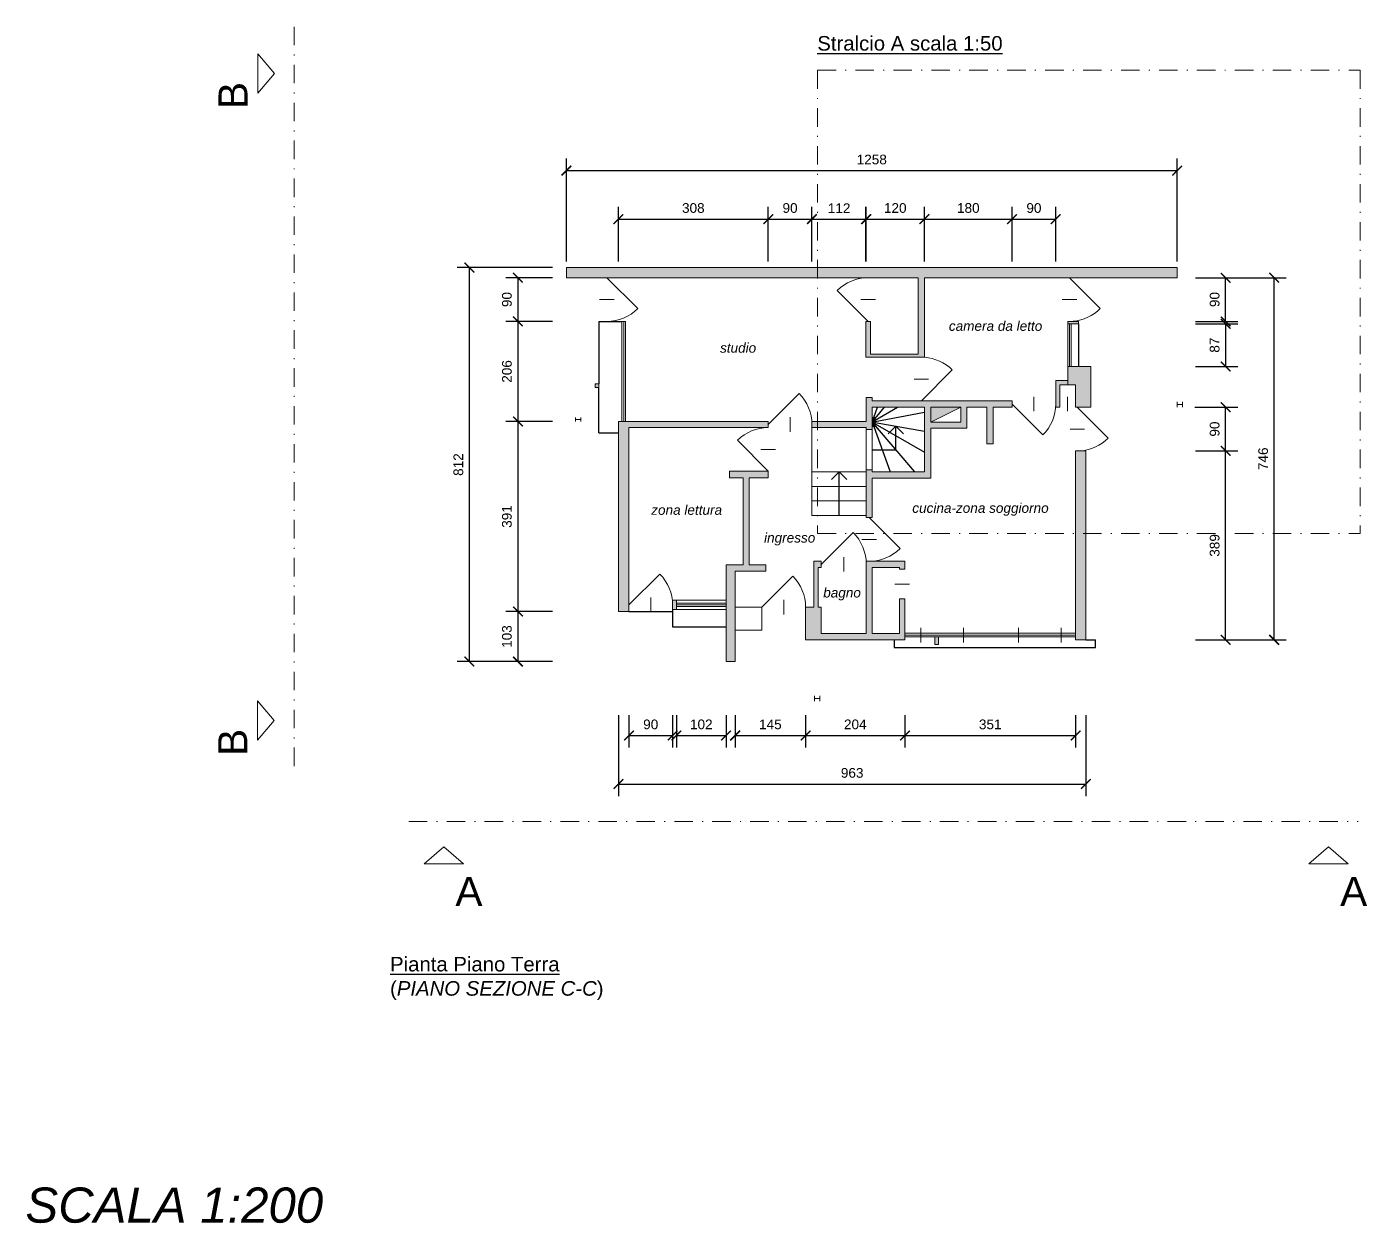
# Model space of a CAD drawing. Header units: centimetres. Extents: x 543 to 6804, y 293 to 1469.
# Drawn here: x 1053.4 to 1191.5, y 895.6 to 1018.9 of the extents above; entities that cross this region are included whole.
import ezdxf

# ---------------------------------------------------------------- set-up
doc = ezdxf.new("R2010")
doc.units = ezdxf.units.CM
doc.linetypes.add('TRATTOPUNTO2', pattern=[12.7, 6.35, -3.175, 0, -3.175])
for name, color, linetype, lineweight in [('finestre', 131, 'Continuous', 20), ('linee a metà', 100, 'Continuous', 20), ('linee di sezione', 7, 'Continuous', 20), ('linee spesse', 254, 'Continuous', 20), ('linee tratto punto', 40, 'TRATTOPUNTO2', 20), ('porte', 230, 'Continuous', 20)]:
    doc.layers.add(name, color=color, linetype=linetype, lineweight=lineweight)
for name, color, linetype in [('linee dietro', 51, 'Continuous'), ('quote', 163, 'Continuous'), ('testo', 104, 'Continuous')]:
    doc.layers.add(name, color=color, linetype=linetype)
doc.styles.add('A3_b2', font='ariali.ttf', dxfattribs={"height": 5})
doc.styles.add('Annotativa', font='arial.ttf')
doc.styles.add('Annotative', font='arial.ttf')
doc.dimstyles.new('Annotativa', dxfattribs={"dimscale": 0, "dimtxt": 1, "dimasz": 1, "dimexe": 1.25, "dimexo": 0.625, "dimtad": 1, "dimtxsty": 'Annotativa', "dimblk": 'ARCHTICK', "dimcen": 1, "dimadec": 0, "dimazin": 0, "dimtfac": 1, "dimtmove": 0, "dimatfit": 3, "dimfxl": 1, "dimarcsym": 0})

# ---------------------------------------------------------------- blocks, each defined once
blk = doc.blocks.new('_ArchTick')
at = {"color": 0, "linetype": 'ByBlock', "const_width": 0.15}
blk.add_lwpolyline([(-0.5, -0.5), (0.5, 0.5)], dxfattribs=at)
blk = doc.blocks.new('*D12')
at = {"layer": 'Defpoints', "color": 0, "transparency": 16777216}
for p in [(1171.94, 1004.06), (1109, 994.06), (1171.94, 994.06)]:
    blk.add_point(p, dxfattribs=at)
at = {"layer": 'quote', "color": 0, "lineweight": -2, "transparency": 16777216}
for p, q in [((1109, 994.68), (1109, 1005.31)), ((1171.94, 994.68), (1171.94, 1005.31)), ((1109, 1004.06), (1171.94, 1004.06))]:
    blk.add_line(p, q, dxfattribs=at)
at = {"layer": 'quote', "color": 0, "lineweight": -2, "transparency": 16777216, "rotation": 180}
blk.add_blockref('_ArchTick', (1109, 1004.06), dxfattribs=at)
at = {"layer": 'quote', "color": 0, "lineweight": -2, "transparency": 16777216}
blk.add_blockref('_ArchTick', (1171.94, 1004.06), dxfattribs=at)
at = {"layer": 'quote', "color": 0, "transparency": 16777216, "insert": (1140.47, 1005.2), "char_height": 1, "width": 3.6712, "attachment_point": 5, "style": 'Annotativa'}
blk.add_mtext('1258', dxfattribs=at)
blk = doc.blocks.new('*D13')
at = {"layer": 'Defpoints', "color": 0, "transparency": 16777216}
for p in [(1145.9, 999.06), (1139.87, 994.06), (1145.9, 994.06)]:
    blk.add_point(p, dxfattribs=at)
at = {"layer": 'quote', "color": 0, "lineweight": -2, "transparency": 16777216}
for p, q in [((1139.87, 994.68), (1139.87, 1000.31)), ((1145.9, 994.68), (1145.9, 1000.31)), ((1139.87, 999.06), (1145.9, 999.06))]:
    blk.add_line(p, q, dxfattribs=at)
at = {"layer": 'quote', "color": 0, "lineweight": -2, "transparency": 16777216, "rotation": 180}
blk.add_blockref('_ArchTick', (1139.87, 999.06), dxfattribs=at)
at = {"layer": 'quote', "color": 0, "lineweight": -2, "transparency": 16777216}
blk.add_blockref('_ArchTick', (1145.9, 999.06), dxfattribs=at)
at = {"layer": 'quote', "color": 0, "transparency": 16777216, "insert": (1142.89, 1000.2), "char_height": 1, "attachment_point": 5, "style": 'Annotativa'}
blk.add_mtext('120', dxfattribs=at)
blk = doc.blocks.new('*D14')
at = {"layer": 'Defpoints', "color": 0, "transparency": 16777216}
for p in [(1129.8, 999.06), (1114.36, 994.06), (1129.8, 994.06)]:
    blk.add_point(p, dxfattribs=at)
at = {"layer": 'quote', "color": 0, "lineweight": -2, "transparency": 16777216}
for p, q in [((1114.36, 994.68), (1114.36, 1000.31)), ((1129.8, 994.68), (1129.8, 1000.31)), ((1114.36, 999.06), (1129.8, 999.06))]:
    blk.add_line(p, q, dxfattribs=at)
at = {"layer": 'quote', "color": 0, "lineweight": -2, "transparency": 16777216, "rotation": 180}
blk.add_blockref('_ArchTick', (1114.36, 999.06), dxfattribs=at)
at = {"layer": 'quote', "color": 0, "lineweight": -2, "transparency": 16777216}
blk.add_blockref('_ArchTick', (1129.8, 999.06), dxfattribs=at)
at = {"layer": 'quote', "color": 0, "transparency": 16777216, "insert": (1122.08, 1000.2), "char_height": 1, "attachment_point": 5, "style": 'Annotativa'}
blk.add_mtext('308', dxfattribs=at)
blk = doc.blocks.new('*D15')
at = {"layer": 'Defpoints', "color": 0, "transparency": 16777216}
for p in [(1134.3, 999.06), (1129.8, 994.06), (1134.3, 994.06)]:
    blk.add_point(p, dxfattribs=at)
at = {"layer": 'quote', "color": 0, "lineweight": -2, "transparency": 16777216}
for p, q in [((1129.8, 994.68), (1129.8, 1000.31)), ((1134.3, 994.68), (1134.3, 1000.31)), ((1129.8, 999.06), (1134.3, 999.06))]:
    blk.add_line(p, q, dxfattribs=at)
at = {"layer": 'quote', "color": 0, "lineweight": -2, "transparency": 16777216, "rotation": 180}
blk.add_blockref('_ArchTick', (1129.8, 999.06), dxfattribs=at)
at = {"layer": 'quote', "color": 0, "lineweight": -2, "transparency": 16777216}
blk.add_blockref('_ArchTick', (1134.3, 999.06), dxfattribs=at)
at = {"layer": 'quote', "color": 0, "transparency": 16777216, "insert": (1132.05, 1000.2), "char_height": 1, "attachment_point": 5, "style": 'Annotativa'}
blk.add_mtext('90', dxfattribs=at)
blk = doc.blocks.new('*D17')
at = {"layer": 'Defpoints', "color": 0, "transparency": 16777216}
for p in [(1159.43, 999.06), (1154.93, 994.06), (1159.43, 994.06)]:
    blk.add_point(p, dxfattribs=at)
at = {"layer": 'quote', "color": 0, "lineweight": -2, "transparency": 16777216}
for p, q in [((1154.93, 994.68), (1154.93, 1000.31)), ((1159.43, 994.68), (1159.43, 1000.31)), ((1154.93, 999.06), (1159.43, 999.06))]:
    blk.add_line(p, q, dxfattribs=at)
at = {"layer": 'quote', "color": 0, "lineweight": -2, "transparency": 16777216, "rotation": 180}
blk.add_blockref('_ArchTick', (1154.93, 999.06), dxfattribs=at)
at = {"layer": 'quote', "color": 0, "lineweight": -2, "transparency": 16777216}
blk.add_blockref('_ArchTick', (1159.43, 999.06), dxfattribs=at)
at = {"layer": 'quote', "color": 0, "transparency": 16777216, "insert": (1157.18, 1000.2), "char_height": 1, "attachment_point": 5, "style": 'Annotativa'}
blk.add_mtext('90', dxfattribs=at)
blk = doc.blocks.new('*D18')
at = {"layer": 'Defpoints', "color": 0, "transparency": 16777216}
for p in [(1173.22, 993.02), (1181.94, 993.02), (1173.22, 955.7)]:
    blk.add_point(p, dxfattribs=at)
at = {"layer": 'quote', "color": 0, "lineweight": -2, "transparency": 16777216}
for p, q in [((1173.85, 993.02), (1183.19, 993.02)), ((1181.94, 955.7), (1181.94, 993.02)), ((1173.85, 955.7), (1183.19, 955.7))]:
    blk.add_line(p, q, dxfattribs=at)
for p, rotation in [((1181.94, 993.02), 90), ((1181.94, 955.7), 270)]:
    blk.add_blockref('_ArchTick', p, dxfattribs=dict(at, rotation=rotation))
at = {"layer": 'quote', "color": 0, "transparency": 16777216, "insert": (1180.81, 974.36), "char_height": 1, "attachment_point": 5, "rotation": 90, "style": 'Annotativa'}
blk.add_mtext('746', dxfattribs=at)
blk = doc.blocks.new('*D19')
at = {"layer": 'Defpoints', "color": 0, "transparency": 16777216}
for p in [(1173.12, 979.67), (1176.94, 979.67), (1173.22, 975.17)]:
    blk.add_point(p, dxfattribs=at)
at = {"layer": 'quote', "color": 0, "lineweight": -2, "transparency": 16777216}
for p, q in [((1173.75, 979.67), (1178.19, 979.67)), ((1176.94, 975.17), (1176.94, 979.67)), ((1173.85, 975.17), (1178.19, 975.17))]:
    blk.add_line(p, q, dxfattribs=at)
for p, rotation in [((1176.94, 979.67), 90), ((1176.94, 975.17), 270)]:
    blk.add_blockref('_ArchTick', p, dxfattribs=dict(at, rotation=rotation))
at = {"layer": 'quote', "color": 0, "transparency": 16777216, "insert": (1175.81, 977.42), "char_height": 1, "attachment_point": 5, "rotation": 90, "style": 'Annotativa'}
blk.add_mtext('90', dxfattribs=at)
blk = doc.blocks.new('*D20')
at = {"layer": 'Defpoints', "color": 0, "transparency": 16777216}
for p in [(1173.22, 993.02), (1176.94, 993.02), (1173.22, 988.52)]:
    blk.add_point(p, dxfattribs=at)
at = {"layer": 'quote', "color": 0, "lineweight": -2, "transparency": 16777216}
for p, q in [((1173.85, 993.02), (1178.19, 993.02)), ((1176.94, 988.52), (1176.94, 993.02)), ((1173.85, 988.52), (1178.19, 988.52))]:
    blk.add_line(p, q, dxfattribs=at)
for p, rotation in [((1176.94, 993.02), 90), ((1176.94, 988.52), 270)]:
    blk.add_blockref('_ArchTick', p, dxfattribs=dict(at, rotation=rotation))
at = {"layer": 'quote', "color": 0, "transparency": 16777216, "insert": (1175.81, 990.77), "char_height": 1, "attachment_point": 5, "rotation": 90, "style": 'Annotativa'}
blk.add_mtext('90', dxfattribs=at)
blk = doc.blocks.new('*D21')
at = {"layer": 'Defpoints', "color": 0, "transparency": 16777216}
for p in [(1173.22, 988.26), (1173.22, 983.88), (1176.94, 983.88)]:
    blk.add_point(p, dxfattribs=at)
at = {"layer": 'quote', "color": 0, "lineweight": -2, "transparency": 16777216}
for p, q in [((1173.85, 988.26), (1178.19, 988.26)), ((1176.94, 988.26), (1176.94, 983.88)), ((1173.85, 983.88), (1178.19, 983.88))]:
    blk.add_line(p, q, dxfattribs=at)
for p, rotation in [((1176.94, 988.26), 90), ((1176.94, 983.88), 270)]:
    blk.add_blockref('_ArchTick', p, dxfattribs=dict(at, rotation=rotation))
at = {"layer": 'quote', "color": 0, "transparency": 16777216, "insert": (1175.81, 986.07), "char_height": 1, "attachment_point": 5, "rotation": 90, "style": 'Annotativa'}
blk.add_mtext('87', dxfattribs=at)
blk = doc.blocks.new('*D22')
at = {"layer": 'Defpoints', "color": 0, "transparency": 16777216}
for p in [(1154.93, 999.06), (1145.9, 994.06), (1154.93, 994.06)]:
    blk.add_point(p, dxfattribs=at)
at = {"layer": 'quote', "color": 0, "lineweight": -2, "transparency": 16777216}
for p, q in [((1145.9, 994.68), (1145.9, 1000.31)), ((1154.93, 994.68), (1154.93, 1000.31)), ((1145.9, 999.06), (1154.93, 999.06))]:
    blk.add_line(p, q, dxfattribs=at)
at = {"layer": 'quote', "color": 0, "lineweight": -2, "transparency": 16777216, "rotation": 180}
blk.add_blockref('_ArchTick', (1145.9, 999.06), dxfattribs=at)
at = {"layer": 'quote', "color": 0, "lineweight": -2, "transparency": 16777216}
blk.add_blockref('_ArchTick', (1154.93, 999.06), dxfattribs=at)
at = {"layer": 'quote', "color": 0, "transparency": 16777216, "insert": (1150.42, 1000.2), "char_height": 1, "attachment_point": 5, "style": 'Annotativa'}
blk.add_mtext('180', dxfattribs=at)
blk = doc.blocks.new('*D23')
at = {"layer": 'Defpoints', "color": 0, "transparency": 16777216}
for p in [(1115.44, 948.55), (1119.94, 948.55), (1119.94, 945.84)]:
    blk.add_point(p, dxfattribs=at)
at = {"layer": 'quote', "color": 0, "lineweight": -2, "transparency": 16777216}
for p, q in [((1115.44, 947.92), (1115.44, 944.59)), ((1119.94, 947.92), (1119.94, 944.59)), ((1115.44, 945.84), (1119.94, 945.84))]:
    blk.add_line(p, q, dxfattribs=at)
at = {"layer": 'quote', "color": 0, "lineweight": -2, "transparency": 16777216, "rotation": 180}
blk.add_blockref('_ArchTick', (1115.44, 945.84), dxfattribs=at)
at = {"layer": 'quote', "color": 0, "lineweight": -2, "transparency": 16777216}
blk.add_blockref('_ArchTick', (1119.94, 945.84), dxfattribs=at)
at = {"layer": 'quote', "color": 0, "transparency": 16777216, "insert": (1117.69, 946.98), "char_height": 1, "attachment_point": 5, "style": 'Annotativa'}
blk.add_mtext('90', dxfattribs=at)
blk = doc.blocks.new('*D24')
at = {"layer": 'Defpoints', "color": 0, "transparency": 16777216}
for p in [(1120.34, 948.55), (1125.45, 948.55), (1125.45, 945.84)]:
    blk.add_point(p, dxfattribs=at)
at = {"layer": 'quote', "color": 0, "lineweight": -2, "transparency": 16777216}
for p, q in [((1120.34, 947.92), (1120.34, 944.59)), ((1125.45, 947.92), (1125.45, 944.59)), ((1120.34, 945.84), (1125.45, 945.84))]:
    blk.add_line(p, q, dxfattribs=at)
at = {"layer": 'quote', "color": 0, "lineweight": -2, "transparency": 16777216, "rotation": 180}
blk.add_blockref('_ArchTick', (1120.34, 945.84), dxfattribs=at)
at = {"layer": 'quote', "color": 0, "lineweight": -2, "transparency": 16777216}
blk.add_blockref('_ArchTick', (1125.45, 945.84), dxfattribs=at)
at = {"layer": 'quote', "color": 0, "transparency": 16777216, "insert": (1122.9, 946.98), "char_height": 1, "attachment_point": 5, "style": 'Annotativa'}
blk.add_mtext('102', dxfattribs=at)
blk = doc.blocks.new('*D25')
at = {"layer": 'Defpoints', "color": 0, "transparency": 16777216}
for p in [(1126.39, 948.55), (1133.65, 948.55), (1133.65, 945.84)]:
    blk.add_point(p, dxfattribs=at)
at = {"layer": 'quote', "color": 0, "lineweight": -2, "transparency": 16777216}
for p, q in [((1126.39, 947.92), (1126.39, 944.59)), ((1133.65, 947.92), (1133.65, 944.59)), ((1126.39, 945.84), (1133.65, 945.84))]:
    blk.add_line(p, q, dxfattribs=at)
at = {"layer": 'quote', "color": 0, "lineweight": -2, "transparency": 16777216, "rotation": 180}
blk.add_blockref('_ArchTick', (1126.39, 945.84), dxfattribs=at)
at = {"layer": 'quote', "color": 0, "lineweight": -2, "transparency": 16777216}
blk.add_blockref('_ArchTick', (1133.65, 945.84), dxfattribs=at)
at = {"layer": 'quote', "color": 0, "transparency": 16777216, "insert": (1130.02, 946.98), "char_height": 1, "attachment_point": 5, "style": 'Annotativa'}
blk.add_mtext('145', dxfattribs=at)
blk = doc.blocks.new('*D26')
at = {"layer": 'Defpoints', "color": 0, "transparency": 16777216}
for p in [(1133.65, 948.55), (1143.89, 948.55), (1143.89, 945.84)]:
    blk.add_point(p, dxfattribs=at)
at = {"layer": 'quote', "color": 0, "lineweight": -2, "transparency": 16777216}
for p, q in [((1133.65, 947.92), (1133.65, 944.59)), ((1143.89, 947.92), (1143.89, 944.59)), ((1133.65, 945.84), (1143.89, 945.84))]:
    blk.add_line(p, q, dxfattribs=at)
at = {"layer": 'quote', "color": 0, "lineweight": -2, "transparency": 16777216, "rotation": 180}
blk.add_blockref('_ArchTick', (1133.65, 945.84), dxfattribs=at)
at = {"layer": 'quote', "color": 0, "lineweight": -2, "transparency": 16777216}
blk.add_blockref('_ArchTick', (1143.89, 945.84), dxfattribs=at)
at = {"layer": 'quote', "color": 0, "transparency": 16777216, "insert": (1138.77, 946.98), "char_height": 1, "attachment_point": 5, "style": 'Annotativa'}
blk.add_mtext('204', dxfattribs=at)
blk = doc.blocks.new('*D27')
at = {"layer": 'Defpoints', "color": 0, "transparency": 16777216}
for p in [(1143.89, 948.55), (1161.47, 948.55), (1161.47, 945.84)]:
    blk.add_point(p, dxfattribs=at)
at = {"layer": 'quote', "color": 0, "lineweight": -2, "transparency": 16777216}
for p, q in [((1143.89, 947.92), (1143.89, 944.59)), ((1161.47, 947.92), (1161.47, 944.59)), ((1143.89, 945.84), (1161.47, 945.84))]:
    blk.add_line(p, q, dxfattribs=at)
at = {"layer": 'quote', "color": 0, "lineweight": -2, "transparency": 16777216, "rotation": 180}
blk.add_blockref('_ArchTick', (1143.89, 945.84), dxfattribs=at)
at = {"layer": 'quote', "color": 0, "lineweight": -2, "transparency": 16777216}
blk.add_blockref('_ArchTick', (1161.47, 945.84), dxfattribs=at)
at = {"layer": 'quote', "color": 0, "transparency": 16777216, "insert": (1152.68, 946.98), "char_height": 1, "attachment_point": 5, "style": 'Annotativa'}
blk.add_mtext('351', dxfattribs=at)
blk = doc.blocks.new('*D28')
at = {"layer": 'Defpoints', "color": 0, "transparency": 16777216}
for p in [(1114.36, 948.55), (1162.53, 948.55), (1162.53, 940.84)]:
    blk.add_point(p, dxfattribs=at)
at = {"layer": 'quote', "color": 0, "lineweight": -2, "transparency": 16777216}
for p, q in [((1114.36, 947.92), (1114.36, 939.59)), ((1162.53, 947.92), (1162.53, 939.59)), ((1114.36, 940.84), (1162.53, 940.84))]:
    blk.add_line(p, q, dxfattribs=at)
at = {"layer": 'quote', "color": 0, "lineweight": -2, "transparency": 16777216, "rotation": 180}
blk.add_blockref('_ArchTick', (1114.36, 940.84), dxfattribs=at)
at = {"layer": 'quote', "color": 0, "lineweight": -2, "transparency": 16777216}
blk.add_blockref('_ArchTick', (1162.53, 940.84), dxfattribs=at)
at = {"layer": 'quote', "color": 0, "transparency": 16777216, "insert": (1138.45, 941.98), "char_height": 1, "attachment_point": 5, "style": 'Annotativa'}
blk.add_mtext('963', dxfattribs=at)
blk = doc.blocks.new('*D29')
at = {"layer": 'Defpoints', "color": 0, "transparency": 16777216}
for p in [(1099, 994.06), (1108.19, 994.06), (1108.19, 953.46)]:
    blk.add_point(p, dxfattribs=at)
at = {"layer": 'quote', "color": 0, "lineweight": -2, "transparency": 16777216}
for p, q in [((1107.57, 994.06), (1097.75, 994.06)), ((1099, 953.46), (1099, 994.06)), ((1107.57, 953.46), (1097.75, 953.46))]:
    blk.add_line(p, q, dxfattribs=at)
for p, rotation in [((1099, 994.06), 90), ((1099, 953.46), 270)]:
    blk.add_blockref('_ArchTick', p, dxfattribs=dict(at, rotation=rotation))
at = {"layer": 'quote', "color": 0, "transparency": 16777216, "insert": (1097.87, 973.76), "char_height": 1, "attachment_point": 5, "rotation": 90, "style": 'Annotativa'}
blk.add_mtext('812', dxfattribs=at)
blk = doc.blocks.new('*D30')
at = {"layer": 'Defpoints', "color": 0, "transparency": 16777216}
for p in [(1108.19, 993.02), (1104, 988.52), (1108.19, 988.52)]:
    blk.add_point(p, dxfattribs=at)
at = {"layer": 'quote', "color": 0, "lineweight": -2, "transparency": 16777216}
for p, q in [((1107.57, 993.02), (1102.75, 993.02)), ((1104, 993.02), (1104, 988.52)), ((1107.57, 988.52), (1102.75, 988.52))]:
    blk.add_line(p, q, dxfattribs=at)
for p, rotation in [((1104, 993.02), 90), ((1104, 988.52), 270)]:
    blk.add_blockref('_ArchTick', p, dxfattribs=dict(at, rotation=rotation))
at = {"layer": 'quote', "color": 0, "transparency": 16777216, "insert": (1102.87, 990.77), "char_height": 1, "attachment_point": 5, "rotation": 90, "style": 'Annotativa'}
blk.add_mtext('90', dxfattribs=at)
blk = doc.blocks.new('*D31')
at = {"layer": 'Defpoints', "color": 0, "transparency": 16777216}
for p in [(1108.19, 988.52), (1104, 978.2), (1108.19, 978.2)]:
    blk.add_point(p, dxfattribs=at)
at = {"layer": 'quote', "color": 0, "lineweight": -2, "transparency": 16777216}
for p, q in [((1107.57, 988.52), (1102.75, 988.52)), ((1104, 988.52), (1104, 978.2)), ((1107.57, 978.2), (1102.75, 978.2))]:
    blk.add_line(p, q, dxfattribs=at)
for p, rotation in [((1104, 988.52), 90), ((1104, 978.2), 270)]:
    blk.add_blockref('_ArchTick', p, dxfattribs=dict(at, rotation=rotation))
at = {"layer": 'quote', "color": 0, "transparency": 16777216, "insert": (1102.87, 983.36), "char_height": 1, "attachment_point": 5, "rotation": 90, "style": 'Annotativa'}
blk.add_mtext('206', dxfattribs=at)
blk = doc.blocks.new('*D32')
at = {"layer": 'Defpoints', "color": 0, "transparency": 16777216}
for p in [(1108.19, 978.2), (1104, 958.62), (1108.19, 958.62)]:
    blk.add_point(p, dxfattribs=at)
at = {"layer": 'quote', "color": 0, "lineweight": -2, "transparency": 16777216}
for p, q in [((1107.57, 978.2), (1102.75, 978.2)), ((1104, 978.2), (1104, 958.62)), ((1107.57, 958.62), (1102.75, 958.62))]:
    blk.add_line(p, q, dxfattribs=at)
for p, rotation in [((1104, 978.2), 90), ((1104, 958.62), 270)]:
    blk.add_blockref('_ArchTick', p, dxfattribs=dict(at, rotation=rotation))
at = {"layer": 'quote', "color": 0, "transparency": 16777216, "insert": (1102.87, 968.41), "char_height": 1, "attachment_point": 5, "rotation": 90, "style": 'Annotativa'}
blk.add_mtext('391', dxfattribs=at)
blk = doc.blocks.new('*D33')
at = {"layer": 'Defpoints', "color": 0, "transparency": 16777216}
for p in [(1108.19, 958.62), (1104, 953.46), (1108.19, 953.46)]:
    blk.add_point(p, dxfattribs=at)
at = {"layer": 'quote', "color": 0, "lineweight": -2, "transparency": 16777216}
for p, q in [((1107.57, 958.62), (1102.75, 958.62)), ((1104, 958.62), (1104, 953.46)), ((1107.57, 953.46), (1102.75, 953.46))]:
    blk.add_line(p, q, dxfattribs=at)
for p, rotation in [((1104, 958.62), 90), ((1104, 953.46), 270)]:
    blk.add_blockref('_ArchTick', p, dxfattribs=dict(at, rotation=rotation))
at = {"layer": 'quote', "color": 0, "transparency": 16777216, "insert": (1102.87, 956.04), "char_height": 1, "attachment_point": 5, "rotation": 90, "style": 'Annotativa'}
blk.add_mtext('103', dxfattribs=at)
blk = doc.blocks.new('*D34')
at = {"layer": 'Defpoints', "color": 0, "transparency": 16777216}
for p in [(1173.22, 975.17), (1176.94, 975.17), (1173.22, 955.7)]:
    blk.add_point(p, dxfattribs=at)
at = {"layer": 'quote', "color": 0, "lineweight": -2, "transparency": 16777216}
for p, q in [((1173.85, 975.17), (1178.19, 975.17)), ((1176.94, 955.7), (1176.94, 975.17)), ((1173.85, 955.7), (1178.19, 955.7))]:
    blk.add_line(p, q, dxfattribs=at)
for p, rotation in [((1176.94, 975.17), 90), ((1176.94, 955.7), 270)]:
    blk.add_blockref('_ArchTick', p, dxfattribs=dict(at, rotation=rotation))
at = {"layer": 'quote', "color": 0, "transparency": 16777216, "insert": (1175.81, 965.43), "char_height": 1, "attachment_point": 5, "rotation": 90, "style": 'Annotativa'}
blk.add_mtext('389', dxfattribs=at)

msp = doc.modelspace()

# ---------------------------------------------------------------- hatches: boundary and pattern name
at = {"layer": 'finestre', "true_color": 0xc7c8ca}
h = msp.add_hatch(color=9, dxfattribs=at)
h.dxf.hatch_style = 1
h.paths.add_polyline_path([(1112.342, 982.1), (1111.962, 982.1), (1111.962, 981.7), (1112.342, 981.7)])
h.paths.add_polyline_path([(1147.352, 956.01), (1146.952, 956.01), (1146.952, 955.21), (1147.352, 955.21)])
h.paths.add_polyline_path([(1161.782, 988.52), (1160.662, 988.52), (1160.662, 988.26), (1161.782, 988.26)])
h.paths.add_polyline_path([(1120.342, 959.79), (1119.942, 959.79), (1119.942, 958.81), (1120.342, 958.81), (1120.342, 959.3)])
at = {"layer": 'linee a metà', "true_color": 0xc7c8ca}
h = msp.add_hatch(color=9, dxfattribs=at)
h.dxf.hatch_style = 1
h.paths.add_polyline_path([(1140.512, 979.67), (1145.902, 979.67), (1145.902, 973.01), (1140.512, 973.01), (1140.512, 973.21), (1139.902, 973.21), (1139.902, 968.3), (1140.512, 968.3), (1140.512, 972.35), (1146.542, 972.35), (1146.542, 977.51), (1150.272, 977.51), (1150.272, 979.67), (1152.317, 979.67), (1152.317, 975.9), (1152.647, 975.9), (1152.977, 975.9), (1152.977, 979.67), (1154.932, 979.67), (1154.932, 980.33), (1140.512, 980.33), (1140.512, 980.69), (1139.902, 980.69), (1139.902, 978.2), (1134.302, 978.2), (1134.302, 977.58), (1139.902, 977.58), (1139.902, 977.37), (1140.512, 977.37)])
h.paths.add_polyline_path([(1146.542, 979.67), (1149.632, 979.67), (1149.632, 978.15), (1146.542, 978.15)], flags=17)
at = {"layer": 'linee a metà', "true_color": 0x000000}
h = msp.add_hatch(color=18, dxfattribs=at)
h.dxf.hatch_style = 1
h.paths.add_polyline_path([(1149.632, 979.67), (1146.542, 979.67), (1146.542, 978.15)])
at = {"layer": 'linee di sezione', "true_color": 0xc7c8ca}
h = msp.add_hatch(color=9, dxfattribs=at)
h.dxf.hatch_style = 1
h.paths.add_polyline_path([(1140.832, 978.62), (1140.512, 978.62), (1140.512, 977.67), (1140.832, 977.67)])
at = {"layer": 'porte', "true_color": 0xc7c8ca}
h = msp.add_hatch(color=9, dxfattribs=at)
h.dxf.hatch_style = 1
h.paths.add_polyline_path([(1127.822, 972.41), (1129.552, 972.41), (1129.802, 972.41), (1129.802, 973.08), (1129.552, 973.08), (1125.792, 973.08), (1125.792, 972.41), (1127.232, 972.41), (1127.232, 963.44), (1125.452, 963.44), (1125.452, 953.46), (1126.392, 953.46), (1126.392, 962.77), (1129.552, 962.77), (1129.552, 963.44), (1127.822, 963.44)])
h.paths.add_polyline_path([(1115.442, 977.58), (1129.802, 977.58), (1129.802, 978.2), (1114.362, 978.2), (1114.362, 958.62), (1115.442, 958.62)])
h.paths.add_polyline_path([(1162.532, 975.17), (1161.472, 975.17), (1161.472, 955.7), (1162.532, 955.7)])
h.paths.add_polyline_path([(1160.662, 982.42), (1159.432, 982.42), (1159.432, 979.67), (1159.842, 979.67), (1159.842, 981.97), (1160.662, 981.97)])
h.paths.add_polyline_path([(1163.032, 983.88), (1160.662, 983.88), (1160.662, 981.97), (1161.472, 981.97), (1161.472, 979.67), (1163.032, 979.67)])
h.paths.add_polyline_path([(1171.942, 994.06), (1109.002, 994.06), (1109.002, 993.02), (1145.262, 993.02), (1145.262, 985.14), (1140.332, 985.14), (1140.332, 988.52), (1139.872, 988.52), (1139.872, 984.83), (1145.902, 984.83), (1145.902, 993.02), (1171.942, 993.02)])
h = msp.add_hatch(color=9, dxfattribs=at)
h.dxf.hatch_style = 1
h.paths.add_polyline_path([(1135.262, 959.07), (1134.942, 959.07), (1134.942, 963.16), (1135.252, 963.16), (1135.252, 963.8), (1134.492, 963.8), (1134.492, 959.07), (1133.652, 959.07), (1133.652, 955.71), (1135.262, 955.71), (1136.022, 955.71), (1143.892, 955.71), (1143.892, 957.81), (1143.892, 959.93), (1143.322, 959.93), (1143.322, 956.34), (1140.512, 956.34), (1140.512, 963.16), (1143.322, 963.16), (1143.322, 962.97), (1143.892, 962.97), (1143.892, 963.8), (1140.512, 963.8), (1139.902, 963.8), (1139.902, 956.34), (1136.022, 956.34), (1135.262, 956.34)])

# ---------------------------------------------------------------- linework, layer by layer
at = {"layer": 'finestre'}
for p, q in [((1114.722, 988.52), (1115.082, 988.52)), ((1114.722, 988.52), (1114.722, 978.2)), ((1114.902, 988.52), (1114.902, 978.2)), ((1115.082, 988.52), (1115.082, 978.2)), ((1160.662, 988.26), (1160.662, 983.88)), ((1160.842, 988.26), (1160.842, 983.88)), ((1161.022, 988.26), (1161.022, 983.88)), ((1114.362, 978.2), (1114.542, 978.2)), ((1120.342, 959.48), (1125.452, 959.48)), ((1125.452, 959.3), (1120.342, 959.3)), ((1120.342, 959.12), (1125.452, 959.12)), ((1129.152, 959.07), (1126.392, 959.07)), ((1129.152, 956.71), (1129.152, 959.07)), ((1129.152, 956.71), (1126.392, 956.71)), ((1161.472, 956.37), (1143.892, 956.37)), ((1143.892, 956.19), (1161.472, 956.19)), ((1143.892, 956.19), (1147.152, 956.19)), ((1161.472, 956.01), (1143.892, 956.01)), ((1145.522, 956.19), (1145.522, 956.94)), ((1145.522, 956.19), (1145.522, 955.44)), ((1147.152, 956.19), (1152.682, 956.19)), ((1149.917, 956.19), (1149.917, 956.94)), ((1149.917, 956.19), (1149.917, 955.44)), ((1152.682, 956.19), (1158.472, 956.19)), ((1155.577, 956.19), (1155.577, 956.94)), ((1155.577, 956.19), (1155.577, 955.44)), ((1158.472, 956.19), (1161.472, 956.19)), ((1159.972, 956.19), (1159.972, 956.94)), ((1159.972, 956.19), (1159.972, 955.44))]:
    msp.add_line(p, q, dxfattribs=at)
at = {"layer": 'linee a metà'}
for p, q in [((1146.542, 978.15), (1149.632, 979.67)), ((1134.302, 968.51), (1134.302, 977.58)), ((1139.902, 973.21), (1139.902, 977.37)), ((1140.512, 977.37), (1140.512, 973.21)), ((1134.302, 973.01), (1139.902, 973.01)), ((1134.302, 971.51), (1139.902, 971.51)), ((1134.302, 970.01), (1139.902, 970.01)), ((1134.302, 968.51), (1139.902, 968.51)), ((1120.342, 959.79), (1125.452, 959.79)), ((1120.342, 958.81), (1125.452, 958.81))]:
    msp.add_line(p, q, dxfattribs=at)
at = {"layer": 'linee di sezione'}
for p, q in [((1109.002, 994.06), (1171.942, 994.06)), ((1109.002, 994.06), (1109.002, 993.02)), ((1171.942, 994.06), (1171.942, 993.02)), ((1145.262, 993.02), (1109.002, 993.02)), ((1145.262, 985.14), (1145.262, 993.02)), ((1145.902, 984.83), (1145.902, 993.02)), ((1171.942, 993.02), (1145.902, 993.02)), ((1139.872, 984.83), (1139.872, 988.52)), ((1139.872, 988.52), (1140.332, 988.52)), ((1140.332, 988.52), (1140.332, 985.14)), ((1160.662, 988.52), (1160.662, 988.26)), ((1160.662, 988.52), (1161.782, 988.52)), ((1160.662, 988.26), (1161.782, 988.26)), ((1161.782, 988.52), (1161.782, 988.26)), ((1140.332, 985.14), (1145.262, 985.14)), ((1145.902, 984.83), (1139.872, 984.83)), ((1160.662, 983.88), (1163.032, 983.88)), ((1160.662, 983.88), (1160.662, 981.97)), ((1163.032, 983.88), (1163.032, 979.67)), ((1159.432, 979.67), (1159.432, 982.42)), ((1159.432, 982.42), (1160.662, 982.42)), ((1112.342, 982.1), (1111.962, 982.1)), ((1111.962, 982.1), (1111.962, 981.7)), ((1111.962, 981.7), (1112.342, 981.7)), ((1112.342, 981.7), (1112.342, 982.1)), ((1160.662, 981.97), (1159.842, 981.97)), ((1159.842, 981.97), (1159.842, 979.67)), ((1160.662, 981.97), (1161.472, 981.97)), ((1161.472, 979.67), (1161.472, 981.97)), ((1139.902, 978.2), (1139.902, 980.69)), ((1139.902, 980.69), (1140.512, 980.69)), ((1140.512, 980.69), (1140.512, 980.33)), ((1140.512, 980.33), (1154.932, 980.33)), ((1145.902, 979.67), (1140.512, 979.67)), ((1140.512, 979.67), (1140.512, 977.37)), ((1145.902, 973.01), (1145.902, 979.67)), ((1146.542, 979.67), (1146.542, 978.15)), ((1149.632, 979.67), (1146.542, 979.67)), ((1149.632, 978.15), (1149.632, 979.67)), ((1150.272, 977.51), (1150.272, 979.67)), ((1150.272, 979.67), (1152.317, 979.67)), ((1152.317, 975.9), (1152.317, 979.67)), ((1152.977, 975.9), (1152.977, 979.67)), ((1152.977, 979.67), (1154.932, 979.67)), ((1154.932, 980.33), (1154.932, 979.67)), ((1159.842, 979.67), (1159.432, 979.67)), ((1163.032, 979.67), (1161.472, 979.67)), ((1171.942, 980.22), (1171.942, 979.67)), ((1172.492, 979.945), (1171.942, 979.945)), ((1172.492, 979.67), (1172.492, 980.22)), ((1109.952, 978.6), (1109.952, 978.2)), ((1110.502, 978.4), (1109.952, 978.4)), ((1110.502, 978.6), (1110.502, 978.2)), ((1129.802, 978.2), (1114.362, 978.2)), ((1114.362, 978.2), (1114.362, 958.62)), ((1129.802, 978.2), (1129.802, 977.58)), ((1134.302, 977.58), (1134.302, 978.2)), ((1134.302, 978.2), (1139.902, 978.2)), ((1140.512, 978.62), (1140.832, 978.62)), ((1140.512, 978.62), (1140.512, 977.67)), ((1140.832, 978.62), (1140.832, 977.67)), ((1146.542, 978.15), (1149.632, 978.15)), ((1129.802, 977.58), (1115.442, 977.58)), ((1115.442, 977.58), (1115.442, 958.62)), ((1139.902, 977.58), (1134.302, 977.58)), ((1139.902, 977.37), (1139.902, 977.58)), ((1140.512, 977.37), (1139.902, 977.37)), ((1140.832, 977.67), (1140.512, 977.67)), ((1146.542, 977.51), (1146.542, 972.35)), ((1146.542, 977.51), (1150.272, 977.51)), ((1152.647, 975.9), (1152.317, 975.9)), ((1152.647, 975.9), (1152.977, 975.9)), ((1161.472, 975.17), (1161.472, 955.7)), ((1161.472, 975.17), (1162.532, 975.17)), ((1162.532, 975.17), (1162.532, 955.7)), ((1129.552, 973.08), (1125.792, 973.08)), ((1125.792, 973.08), (1125.792, 972.41)), ((1129.802, 973.08), (1129.552, 973.08)), ((1129.802, 973.08), (1129.802, 972.41)), ((1139.902, 968.3), (1139.902, 973.21)), ((1139.902, 973.21), (1140.512, 973.21)), ((1140.512, 973.21), (1140.512, 973.01)), ((1140.512, 973.01), (1145.902, 973.01)), ((1125.792, 972.41), (1127.232, 972.41)), ((1127.232, 972.41), (1127.232, 963.44)), ((1127.822, 963.44), (1127.822, 972.41)), ((1127.822, 972.41), (1129.552, 972.41)), ((1129.552, 972.41), (1129.802, 972.41)), ((1140.512, 972.35), (1140.512, 968.3)), ((1140.512, 972.35), (1146.542, 972.35)), ((1140.512, 968.3), (1139.902, 968.3)), ((1125.452, 963.44), (1125.452, 953.46)), ((1125.452, 963.44), (1127.232, 963.44)), ((1129.552, 963.44), (1127.822, 963.44)), ((1129.552, 962.77), (1129.552, 963.44)), ((1135.252, 963.8), (1134.492, 963.8)), ((1134.492, 963.8), (1134.492, 959.07)), ((1134.942, 959.07), (1134.942, 963.16)), ((1134.942, 963.16), (1135.252, 963.16)), ((1135.252, 963.16), (1135.252, 963.8)), ((1140.512, 963.8), (1139.902, 963.8)), ((1139.902, 963.8), (1139.902, 956.34)), ((1140.512, 963.8), (1143.892, 963.8)), ((1140.512, 956.34), (1140.512, 963.16)), ((1143.322, 963.16), (1140.512, 963.16)), ((1143.322, 962.97), (1143.322, 963.16)), ((1143.892, 962.97), (1143.322, 962.97)), ((1143.892, 963.8), (1143.892, 962.97)), ((1126.392, 953.46), (1126.392, 962.77)), ((1126.392, 962.77), (1129.552, 962.77)), ((1120.342, 959.79), (1119.942, 959.79)), ((1119.942, 959.79), (1119.942, 958.81)), ((1119.942, 958.81), (1120.342, 958.81)), ((1120.342, 959.3), (1120.342, 959.79)), ((1120.342, 959.3), (1120.342, 958.81)), ((1133.652, 959.07), (1133.652, 955.71)), ((1134.492, 959.07), (1133.652, 959.07)), ((1135.262, 959.07), (1134.942, 959.07)), ((1135.262, 956.34), (1135.262, 959.07)), ((1143.892, 959.93), (1143.322, 959.93)), ((1143.322, 959.93), (1143.322, 956.34)), ((1143.892, 957.81), (1143.892, 959.93)), ((1114.362, 958.62), (1115.442, 958.62)), ((1143.892, 955.71), (1143.892, 957.81)), ((1136.022, 956.34), (1135.262, 956.34)), ((1139.902, 956.34), (1136.022, 956.34)), ((1143.322, 956.34), (1140.512, 956.34)), ((1146.952, 956.01), (1146.952, 955.21)), ((1146.952, 956.01), (1147.352, 956.01)), ((1147.352, 955.21), (1147.352, 956.01)), ((1133.652, 955.71), (1135.262, 955.71)), ((1135.262, 955.71), (1136.022, 955.71)), ((1136.022, 955.71), (1143.892, 955.71)), ((1146.952, 955.21), (1147.352, 955.21)), ((1162.532, 955.7), (1161.472, 955.7)), ((1125.452, 953.46), (1126.392, 953.46)), ((1134.562, 949.94), (1134.562, 949.39)), ((1135.112, 949.665), (1134.562, 949.665)), ((1135.112, 949.94), (1135.112, 949.39))]:
    msp.add_line(p, q, dxfattribs=at)
at = {"layer": 'linee dietro'}
for p, q in [((1112.342, 988.52), (1112.342, 982.1)), ((1112.342, 988.52), (1114.722, 988.52)), ((1161.782, 988.26), (1161.782, 983.88)), ((1112.342, 977.04), (1112.342, 981.7)), ((1140.687, 978.62), (1141.076, 979.67)), ((1140.832, 978.332), (1143.121, 979.67)), ((1140.832, 978.527), (1141.789, 979.67)), ((1140.832, 978.205), (1145.902, 979.154)), ((1140.832, 978.089), (1145.902, 977.202)), ((1112.342, 977.04), (1114.362, 977.04)), ((1140.682, 977.67), (1142.353, 973.01)), ((1140.832, 977.961), (1145.902, 975.05)), ((1140.832, 977.769), (1144.887, 973.01)), ((1142.945, 977.719), (1142.153, 976.927)), ((1142.955, 975.278), (1142.945, 977.719)), ((1142.945, 977.719), (1143.737, 976.927)), ((1140.512, 975.29), (1142.955, 975.278)), ((1137.102, 973.01), (1136.31, 972.218)), ((1137.102, 968.51), (1137.102, 973.01)), ((1137.102, 973.01), (1137.894, 972.218)), ((1119.942, 958.81), (1119.942, 957.04)), ((1115.442, 958.62), (1119.942, 958.62)), ((1119.942, 957.04), (1125.452, 957.04)), ((1142.772, 955.71), (1142.772, 954.9)), ((1142.772, 954.9), (1163.512, 954.9)), ((1162.532, 955.7), (1163.512, 955.7)), ((1163.512, 954.895), (1163.512, 955.7))]:
    msp.add_line(p, q, dxfattribs=at)
at = {"layer": 'linee spesse'}
for p, q in [((1077.184, 1016.094), (1077.184, 1012.026)), ((1078.914, 1014.06), (1077.184, 1016.094)), ((1078.914, 1014.06), (1077.184, 1012.026)), ((1077.155, 949.425), (1077.155, 945.357)), ((1078.885, 947.391), (1077.155, 949.425)), ((1078.885, 947.391), (1077.155, 945.357)), ((1096.361, 934.358), (1094.327, 932.628)), ((1096.361, 934.358), (1098.395, 932.628)), ((1187.545, 934.358), (1185.511, 932.628)), ((1187.545, 934.358), (1189.58, 932.628)), ((1094.327, 932.628), (1098.395, 932.628)), ((1185.511, 932.628), (1189.58, 932.628))]:
    msp.add_line(p, q, dxfattribs=at)
at = {"layer": 'linee tratto punto', "ltscale": 0.3}
for p, q in [((1080.943, 1018.881), (1080.943, 942.185)), ((1134.883, 1014.401), (1134.883, 966.659)), ((1134.883, 1014.401), (1190.819, 1014.401)), ((1190.819, 1014.401), (1190.819, 966.659)), ((1134.883, 966.659), (1190.819, 966.659)), ((1092.755, 936.979), (1190.597, 936.979))]:
    msp.add_line(p, q, dxfattribs=at)
at = {"layer": 'porte'}
for p, q in [((1113.172, 993.02), (1116.354, 989.838)), ((1160.842, 993.02), (1164.024, 989.838)), ((1113.172, 990.77), (1112.422, 990.77)), ((1113.172, 990.77), (1113.922, 990.77)), ((1140.102, 988.52), (1136.92, 991.702)), ((1140.102, 990.77), (1139.352, 990.77)), ((1140.102, 990.77), (1140.852, 990.77)), ((1160.842, 990.77), (1160.092, 990.77)), ((1160.842, 990.77), (1161.592, 990.77)), ((1145.582, 982.58), (1144.832, 982.58)), ((1145.582, 980.33), (1148.764, 983.512)), ((1145.582, 982.58), (1146.332, 982.58)), ((1129.802, 977.89), (1132.984, 981.072)), ((1154.932, 980), (1158.114, 976.818)), ((1157.182, 980), (1157.182, 980.75)), ((1157.182, 980), (1157.182, 979.25)), ((1160.657, 980), (1160.657, 980.75)), ((1160.657, 980), (1160.657, 979.25)), ((1161.652, 979.67), (1164.834, 976.488)), ((1132.052, 977.89), (1132.052, 978.64)), ((1132.052, 977.89), (1132.052, 977.14)), ((1161.652, 977.42), (1160.902, 977.42)), ((1161.652, 977.42), (1162.402, 977.42)), ((1129.802, 973.08), (1126.62, 976.262)), ((1129.802, 975.33), (1129.052, 975.33)), ((1129.802, 975.33), (1130.552, 975.33)), ((1140.207, 968.3), (1143.389, 965.118)), ((1135.252, 963.48), (1138.54, 966.768)), ((1140.207, 966.05), (1139.457, 966.05)), ((1140.207, 966.05), (1140.957, 966.05)), ((1137.577, 963.48), (1137.577, 964.23)), ((1137.577, 963.48), (1137.577, 962.73)), ((1115.442, 959.3), (1118.624, 962.482)), ((1129.152, 959.07), (1132.334, 962.252)), ((1143.607, 961.45), (1142.857, 961.45)), ((1143.607, 961.45), (1144.357, 961.45)), ((1117.692, 959.3), (1117.692, 960.05)), ((1117.692, 959.3), (1117.692, 958.55)), ((1131.402, 959.07), (1131.402, 959.82)), ((1131.402, 959.07), (1131.402, 958.32))]:
    msp.add_line(p, q, dxfattribs=at)
for centre, radius, start, end in [((1140.102, 988.52), 4.5, 90, 135), ((1113.172, 993.02), 4.5, 270, 315), ((1160.842, 993.02), 4.5, 274.82686, 315), ((1145.582, 980.33), 4.5, 45, 85.93248), ((1129.802, 977.89), 4.5, 0, 45), ((1154.932, 980), 4.5, 315, 0), ((1129.802, 973.08), 4.5, 90, 135), ((1161.593, 979.749), 4.597, 275.09501, 314.82005), ((1135.252, 963.48), 4.65, 0, 45), ((1140.207, 968.3), 4.5, 270, 315), ((1115.442, 959.3), 4.5, 0, 45), ((1129.152, 959.07), 4.5, 0, 45)]:
    msp.add_arc(centre, radius, start, end, dxfattribs=at)

# ---------------------------------------------------------------- texts
at = {"layer": 'testo', "style": 'Annotative'}
for p in [(1076.142, 1010.403), (1076.113, 943.734)]:
    msp.add_text('B', height=3, rotation=90, dxfattribs=at).set_placement(p)
at = {"layer": 'testo'}
for s, height, style, p in [('camera da letto', 1, 'A3_b2', (1148.416, 987.547)), ('studio', 1, 'A3_b2', (1124.831, 985.293)), ('cucina-zona soggiorno', 1, 'A3_b2', (1144.645, 968.788)), ('zona lettura', 1, 'A3_b2', (1117.742, 968.586)), ('ingresso', 1, 'A3_b2', (1129.37, 965.724)), ('bagno', 1, 'A3_b2', (1135.466, 960.064)), ('A', 3, 'Annotative', (1097.556, 928.269)), ('A', 3, 'Annotative', (1188.741, 928.269))]:
    msp.add_text(s, height=height, dxfattribs=dict(at, style=style)).set_placement(p)
at = {"layer": 'testo', "attachment_point": 1, "style": 'Annotative'}
for s, insert, char_height, width in [('{\\LStralcio A scala 1:50}', (1134.854, 1017.929), 1.5, 55.75691), ('{\\LPianta Piano Terra\\P}({\\fArial|b0|i1|c0|p34;PIANO SEZIONE C-C})', (1090.825, 923.025), 1.5, 55.75691), ('{\\fArial|b0|i1|c0|p34;SCALA 1:200}', (1053.246, 899.252), 3.62538, 31.04939)]:
    msp.add_mtext(s, dxfattribs=dict(at, insert=insert, char_height=char_height, width=width))

# ---------------------------------------------------------------- dimensions: what is measured, and where the dimension line sits
at = {"layer": 'quote'}
for base, p1, p2, text, picture, middle in [((1171.942, 1004.06), (1109.002, 994.06), (1171.942, 994.06), '1258', '*D12', (1140.472, 1005.196)), ((1129.802, 999.06), (1114.362, 994.06), (1129.802, 994.06), '308', '*D14', (1122.082, 1000.196)), ((1134.302, 999.06), (1129.802, 994.06), (1134.302, 994.06), '90', '*D15', (1132.052, 1000.196)), ((1145.902, 999.06), (1139.872, 994.06), (1145.902, 994.06), '120', '*D13', (1142.887, 1000.196)), ((1154.932, 999.06), (1145.902, 994.06), (1154.932, 994.06), '180', '*D22', (1150.417, 1000.196)), ((1159.432, 999.06), (1154.932, 994.06), (1159.432, 994.06), '90', '*D17', (1157.182, 1000.196)), ((1162.532, 940.841), (1114.362, 948.549), (1162.532, 948.549), '963', '*D28', (1138.447, 941.976)), ((1119.942, 945.841), (1115.442, 948.549), (1119.942, 948.549), '90', '*D23', (1117.692, 946.976)), ((1125.452, 945.841), (1120.342, 948.549), (1125.452, 948.549), '102', '*D24', (1122.897, 946.976)), ((1133.652, 945.841), (1126.392, 948.549), (1133.652, 948.549), '145', '*D25', (1130.022, 946.976)), ((1143.892, 945.841), (1133.652, 948.549), (1143.892, 948.549), '204', '*D26', (1138.772, 946.976)), ((1161.472, 945.841), (1143.892, 948.549), (1161.472, 948.549), '351', '*D27', (1152.682, 946.976))]:
    dim = msp.add_linear_dim(base=base, p1=p1, p2=p2, text=text, dimstyle='Annotativa', dxfattribs=at)
    dim.commit()
    dim.dimension.update_dxf_attribs({"geometry": picture, "text_midpoint": middle})
msp.add_linear_dim(base=(1139.902, 999.06), p1=(1134.302, 994.06), p2=(1139.902, 994.06), text='112', dimstyle='Annotativa', dxfattribs=at).render()
for base, p1, p2, text, picture, middle in [((1099.002, 994.06), (1108.191, 953.46), (1108.191, 994.06), '812', '*D29', (1097.866, 973.76)), ((1104.002, 988.52), (1108.191, 993.02), (1108.191, 988.52), '90', '*D30', (1102.866, 990.77)), ((1181.942, 993.02), (1173.223, 955.7), (1173.223, 993.02), '746', '*D18', (1180.806, 974.36)), ((1176.942, 993.02), (1173.223, 988.52), (1173.223, 993.02), '90', '*D20', (1175.806, 990.77)), ((1104.002, 978.2), (1108.191, 988.52), (1108.191, 978.2), '206', '*D31', (1102.866, 983.36)), ((1176.942, 983.88), (1173.223, 988.26), (1173.223, 983.88), '87', '*D21', (1175.806, 986.07)), ((1176.942, 979.67), (1173.223, 975.17), (1173.123, 979.67), '90', '*D19', (1175.806, 977.42)), ((1104.002, 958.62), (1108.191, 978.2), (1108.191, 958.62), '391', '*D32', (1102.866, 968.41)), ((1176.942, 975.17), (1173.223, 955.7), (1173.223, 975.17), '389', '*D34', (1175.806, 965.435)), ((1104.002, 953.46), (1108.191, 958.62), (1108.191, 953.46), '103', '*D33', (1102.866, 956.04))]:
    dim = msp.add_linear_dim(base=base, p1=p1, p2=p2, angle=90, text=text, dimstyle='Annotativa', dxfattribs=at)
    dim.commit()
    dim.dimension.update_dxf_attribs({"geometry": picture, "text_midpoint": middle})

doc.saveas('drawing.dxf')
